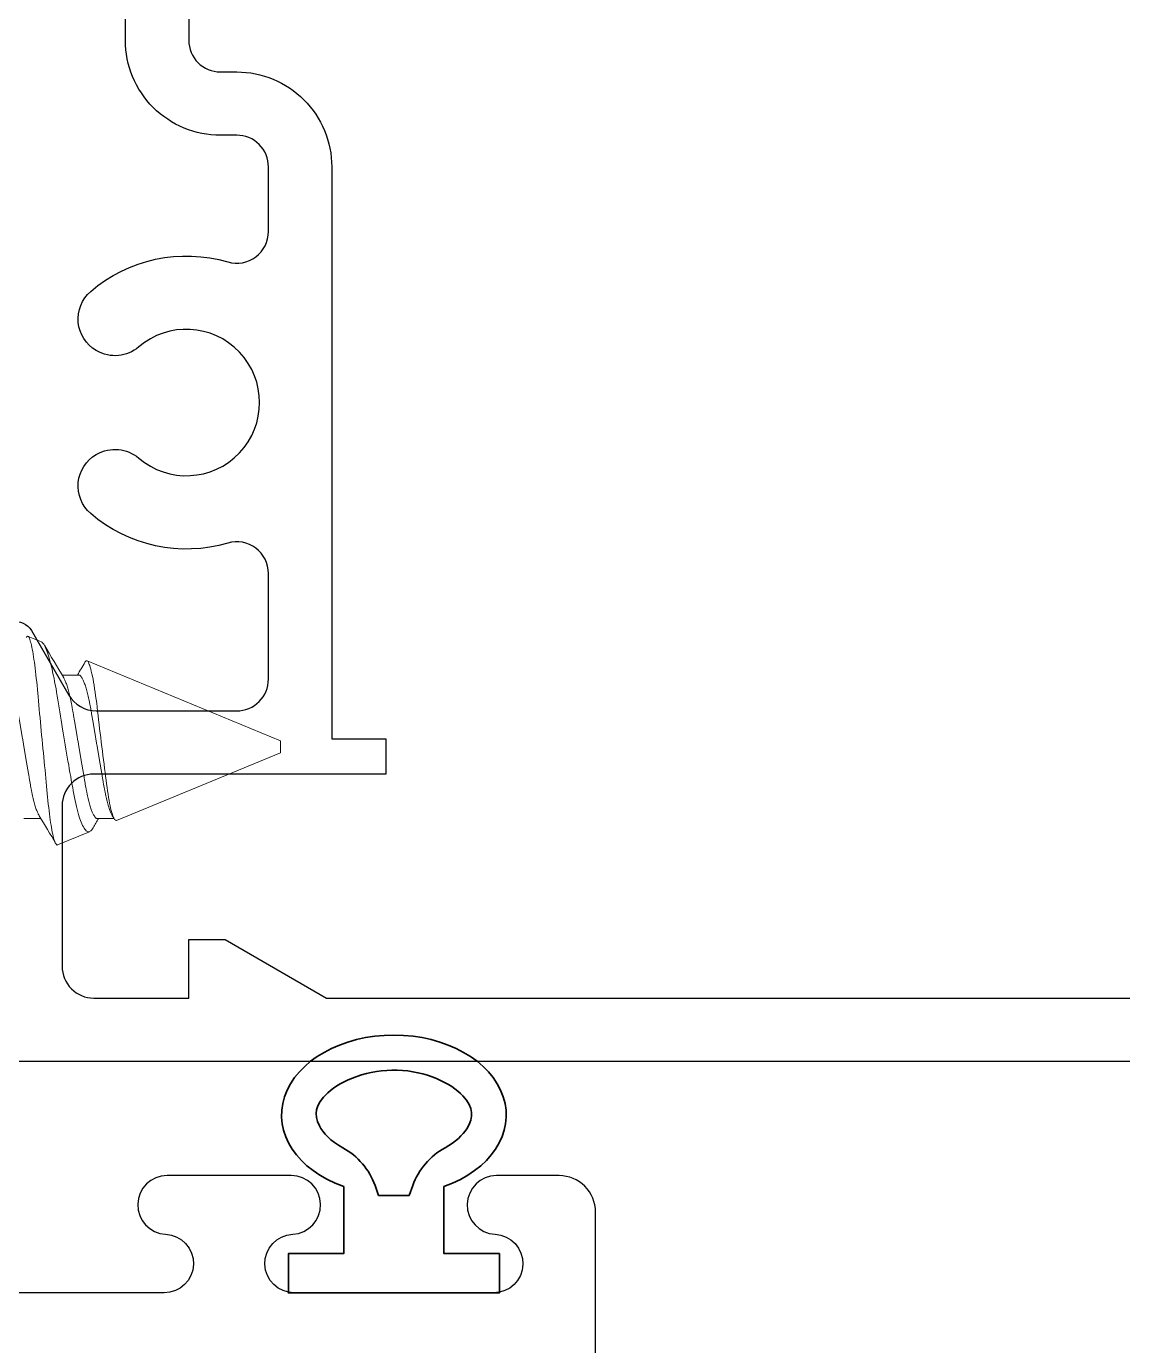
# Model space of a CAD drawing. Extents: x -138 to 168, y -127 to 72.
# Drawn here: x 11.959 to 12.895, y 54.007 to 55.132 of the extents above; entities that cross this region are included whole.
import ezdxf

# ---------------------------------------------------------------- set-up
doc = ezdxf.new("R2010")
doc.units = 0
doc.header["$MEASUREMENT"] = 0
doc.layers.get('0').update_dxf_attribs({"linetype": 'CONTINUOUS'})
for name, color, linetype in [('Ballons', 7, 'CONTINUOUS'), ('FRAME', 1, 'CONTINUOUS'), ('TEXT', 7, 'CONTINUOUS')]:
    doc.layers.add(name, color=color, linetype=linetype)
doc.layers.add('PROFILE NUMBER', color=150, linetype='CONTINUOUS', lineweight=35)

# ---------------------------------------------------------------- blocks, each defined once
blk = doc.blocks.new('2000 Block Head')
for points in [[(-0.0045, 1.338), (-0.166, 1.338, 0.414214), (-0.193, 1.311), (-0.193, 1.297, -0.414214), (-0.274, 1.216), (-0.762, 1.216), (-0.762, 1.17), (-0.792, 1.17), (-0.792, 1.419, 0.414214), (-0.819, 1.446), (-0.956, 1.446, 0.414214), (-0.983, 1.419), (-0.983, 1.338), (-0.933, 1.338), (-0.933, 1.307), (-0.983, 1.2204), (-0.983, 0.3375, -0.414214)], [(-0.677, 1.5, -0.767327), (-0.6695, 1.472), (-0.7245, 1.4403, 0.267949), (-0.738, 1.4169), (-0.738, 1.297, 0.414214), (-0.711, 1.27), (-0.6208, 1.27, 0.500943), (-0.5949, 1.3046, -0.254791), (-0.5697, 1.4216, -0.516447), (-0.5194, 1.4169), (-0.5191, 1.4164, -0.318358), (-0.5224, 1.3807, 2.17601), (-0.4276, 1.3807, -0.318358), (-0.4309, 1.4164), (-0.4306, 1.4169, -0.516447), (-0.3803, 1.4216, -0.254791), (-0.3551, 1.3046, 0.500943), (-0.3292, 1.27), (-0.274, 1.27, 0.414214), (-0.247, 1.297), (-0.247, 1.311, -0.414214), (-0.166, 1.392), (-0.118, 1.392, 0.414214)]]:
    blk.add_lwpolyline(points, format="xyb")
blk.add_lwpolyline([(-1.037, 0.3375), (-1.037, 1.5)])
blk = doc.blocks.new('no 10 1 in')
at = {"color": 7, "linetype": 'Continuous', "lineweight": 15}
for p, q in [((55.9987, 25.6665), (55.9872, 25.6712)), ((56.2025, 25.582), (56.0376, 25.6503)), ((56.0306, 25.6382), (56.0163, 25.6382)), ((56.2025, 25.577), (56.2025, 25.582)), ((56.0628, 25.5142), (56.2025, 25.572)), ((56.2025, 25.572), (56.2025, 25.577)), ((55.9837, 25.5159), (55.9981, 25.5159)), ((56.0462, 25.5159), (56.0606, 25.5159)), ((56.0124, 25.4933), (56.0397, 25.5046))]:
    blk.add_line(p, q, dxfattribs=at)
at = {"color": 7, "linetype": 'Continuous', "lineweight": 15, "flags": 128}
for points in [[(56.0124, 25.4933), (56.0121, 25.4932), (56.0118, 25.4933), (56.0114, 25.4936), (56.0111, 25.494), (56.0108, 25.4945), (56.0104, 25.4952), (56.0101, 25.4961), (56.0097, 25.4971), (56.0093, 25.4983), (56.009, 25.4995), (56.0086, 25.5009), (56.0083, 25.5025), (56.0079, 25.5042), (56.0076, 25.5061), (56.0072, 25.5081), (56.0069, 25.5102), (56.0065, 25.5124), (56.0062, 25.5147), (56.0059, 25.5171), (56.0055, 25.5197), (56.0052, 25.5224), (56.0049, 25.5252), (56.0045, 25.5281), (56.0042, 25.5311), (56.0039, 25.5341), (56.0036, 25.5372), (56.0033, 25.5403), (56.003, 25.5435), (56.0027, 25.5469), (56.0023, 25.5503), (56.002, 25.5538), (56.0017, 25.5573), (56.0013, 25.5609), (56.001, 25.5645), (56.0006, 25.5681), (56.0003, 25.5718), (55.9999, 25.5756), (55.9996, 25.5794), (55.9992, 25.5832), (55.9988, 25.587), (55.9985, 25.5907), (55.9982, 25.5943), (55.9978, 25.598), (55.9975, 25.6016), (55.9971, 25.6053), (55.9968, 25.6089), (55.9965, 25.6126), (55.9961, 25.6161), (55.9958, 25.6195), (55.9955, 25.6227), (55.9952, 25.626), (55.9949, 25.6292), (55.9946, 25.6323), (55.9943, 25.6354), (55.994, 25.6383), (55.9936, 25.6412), (55.9933, 25.644), (55.9929, 25.6466), (55.9926, 25.6492), (55.9922, 25.6516), (55.9919, 25.6539), (55.9915, 25.6561), (55.9912, 25.6582), (55.9908, 25.6602), (55.9905, 25.6619), (55.9901, 25.6635), (55.9898, 25.665), (55.9894, 25.6663), (55.9891, 25.6675), (55.9888, 25.6686), (55.9884, 25.6694), (55.9881, 25.6701), (55.9878, 25.6707), (55.9875, 25.671), (55.9872, 25.6712), (55.9869, 25.6713), (55.9865, 25.6712), (55.9862, 25.6709), (55.9859, 25.6704), (55.9858, 25.6703)], [(55.9987, 25.6664), (55.9991, 25.6663), (55.9996, 25.6658), (56.0001, 25.6652), (56.0007, 25.6645), (56.0013, 25.6635), (56.0018, 25.6624), (56.0025, 25.661), (56.0031, 25.6595), (56.0036, 25.658), (56.0042, 25.6564), (56.0048, 25.6546), (56.0053, 25.6527), (56.0059, 25.6506), (56.0065, 25.6484), (56.0071, 25.646), (56.0077, 25.6436), (56.0082, 25.641), (56.0088, 25.6384), (56.0094, 25.6357), (56.0099, 25.6328), (56.0105, 25.6298), (56.0111, 25.6267), (56.0116, 25.6235), (56.0122, 25.6202), (56.0127, 25.617), (56.0132, 25.6136), (56.0137, 25.6102), (56.0143, 25.6068), (56.0149, 25.6032), (56.0155, 25.5996), (56.0161, 25.5959), (56.0167, 25.5921), (56.0172, 25.5888), (56.0178, 25.5854), (56.0184, 25.582), (56.0189, 25.5786), (56.0195, 25.5751), (56.0201, 25.5717), (56.0207, 25.5682), (56.0213, 25.5648), (56.0219, 25.5615), (56.0224, 25.5582), (56.023, 25.555), (56.0236, 25.5518), (56.0241, 25.5486), (56.0247, 25.5455), (56.0253, 25.5424), (56.0258, 25.5394), (56.0263, 25.5366), (56.0269, 25.5338), (56.0274, 25.5312), (56.028, 25.5286), (56.0285, 25.5261), (56.0291, 25.5237), (56.0297, 25.5214), (56.0303, 25.5192), (56.0309, 25.5174), (56.0315, 25.5157), (56.032, 25.5141), (56.0326, 25.5126), (56.0332, 25.5112), (56.0338, 25.5099), (56.0344, 25.5087), (56.035, 25.5077), (56.0356, 25.5068), (56.0362, 25.5061), (56.0368, 25.5054), (56.0374, 25.505), (56.038, 25.5047), (56.0386, 25.5045), (56.0392, 25.5045), (56.0397, 25.5046)], [(56.0628, 25.5142), (56.0624, 25.5141), (56.062, 25.5143), (56.0615, 25.5146), (56.061, 25.5151), (56.0606, 25.5159), (56.0601, 25.5169), (56.0596, 25.518), (56.0592, 25.5194), (56.0587, 25.5209), (56.0582, 25.5226), (56.0577, 25.5246), (56.0573, 25.5267), (56.0568, 25.5289), (56.0564, 25.5312), (56.0559, 25.5338), (56.0555, 25.5365), (56.055, 25.5394), (56.0546, 25.5424), (56.0542, 25.5454), (56.0538, 25.5486), (56.0534, 25.5518), (56.053, 25.5552), (56.0525, 25.5586), (56.0521, 25.5622), (56.0516, 25.5658), (56.0511, 25.5695), (56.0507, 25.5733), (56.0502, 25.5771), (56.0497, 25.581), (56.0493, 25.5849), (56.0488, 25.5887), (56.0483, 25.5924), (56.0479, 25.5961), (56.0474, 25.5999), (56.047, 25.6036), (56.0466, 25.6073), (56.0462, 25.6107), (56.0458, 25.6141), (56.0454, 25.6173), (56.0449, 25.6206), (56.0445, 25.6237), (56.044, 25.6266), (56.0436, 25.6295), (56.0431, 25.6322), (56.0427, 25.6347), (56.0422, 25.6372), (56.0417, 25.6394), (56.0412, 25.6415), (56.0408, 25.6433), (56.0403, 25.6449), (56.0399, 25.6464), (56.0395, 25.6473), (56.0392, 25.6482), (56.0388, 25.6489), (56.0385, 25.6494), (56.0381, 25.65), (56.0377, 25.6503), (56.0373, 25.6504), (56.0369, 25.6503), (56.0364, 25.65), (56.036, 25.6494), (56.0358, 25.6491)]]:
    blk.add_lwpolyline(points, dxfattribs=at)
at = {"color": 7, "linetype": 'Continuous', "lineweight": 15}
for centre, radius, start, end in [((59.0527, 27.4548), 3.5383, 210.4084, 210.9357), ((53.5644, 27.1137), 2.8728, 329.0951, 329.348), ((53.1898, 23.8351), 3.2729, 30.4626, 30.9486), ((57.8315, 24.4465), 2.08, 149.0604, 149.3158), ((54.2837, 24.452), 2.071, 30.9034, 30.9876), ((56.0357, 25.5114), 0.00787, 301.1474, 333.9597)]:
    blk.add_arc(centre, radius, start, end, dxfattribs=at)
for points, knots in [([(55.9681, 25.6382), (55.9683, 25.6382), (55.9686, 25.6382), (55.9691, 25.6379), (55.9696, 25.6375), (55.9702, 25.6368), (55.9707, 25.636), (55.9713, 25.635), (55.9718, 25.6338), (55.9724, 25.6324), (55.973, 25.6308), (55.9737, 25.629), (55.9743, 25.627), (55.9749, 25.6249), (55.9755, 25.6226), (55.976, 25.6202), (55.9766, 25.6177), (55.9771, 25.6151), (55.9777, 25.6125), (55.9782, 25.6098), (55.9786, 25.607), (55.9791, 25.6041), (55.9796, 25.6011), (55.9802, 25.598), (55.9807, 25.5947), (55.9813, 25.5913), (55.9819, 25.5878), (55.9825, 25.5842), (55.9831, 25.5806), (55.9837, 25.5771), (55.9843, 25.5736), (55.9849, 25.5702), (55.9855, 25.5668), (55.986, 25.5634), (55.9866, 25.5602), (55.9872, 25.557), (55.9877, 25.5538), (55.9882, 25.5508), (55.9887, 25.5478), (55.9892, 25.5448), (55.9897, 25.542), (55.9903, 25.5392), (55.9908, 25.5365), (55.9914, 25.534), (55.992, 25.5316), (55.9925, 25.5294), (55.9931, 25.5273), (55.9937, 25.5254), (55.9943, 25.5236), (55.9949, 25.522), (55.9955, 25.5206), (55.996, 25.5194), (55.9964, 25.5186), (55.9967, 25.5183), (55.9967, 25.5182)], [0, 0, 0, 0, 0.018425, 0.037098, 0.055995, 0.075092, 0.094361, 0.113774, 0.1333, 0.152908, 0.173502, 0.194114, 0.214705, 0.235237, 0.255675, 0.275982, 0.295213, 0.314265, 0.333111, 0.351727, 0.370105, 0.388591, 0.407319, 0.426267, 0.446323, 0.466559, 0.486941, 0.507436, 0.528005, 0.548612, 0.568283, 0.587921, 0.607494, 0.626969, 0.646317, 0.665508, 0.684513, 0.703307, 0.722741, 0.74198, 0.761439, 0.781155, 0.801099, 0.821241, 0.840622, 0.860124, 0.879715, 0.899364, 0.919038, 0.938704, 0.95833, 0.977882, 0.998253, 1, 1, 1, 1]), ([(56.0177, 25.6358), (56.0178, 25.6356), (56.0182, 25.635), (56.0187, 25.6338), (56.0193, 25.6324), (56.0199, 25.6308), (56.0205, 25.629), (56.0211, 25.627), (56.0217, 25.6249), (56.0223, 25.6226), (56.0229, 25.6202), (56.0235, 25.6177), (56.024, 25.6151), (56.0245, 25.6125), (56.025, 25.6098), (56.0255, 25.607), (56.026, 25.6041), (56.0265, 25.6011), (56.027, 25.598), (56.0276, 25.5947), (56.0282, 25.5913), (56.0288, 25.5878), (56.0294, 25.5842), (56.03, 25.5806), (56.0306, 25.5771), (56.0312, 25.5736), (56.0318, 25.5702), (56.0324, 25.5668), (56.0329, 25.5634), (56.0335, 25.5602), (56.034, 25.557), (56.0346, 25.5538), (56.0351, 25.5508), (56.0356, 25.5478), (56.0361, 25.5448), (56.0366, 25.542), (56.0371, 25.5392), (56.0377, 25.5365), (56.0383, 25.534), (56.0388, 25.5316), (56.0394, 25.5294), (56.04, 25.5273), (56.0406, 25.5254), (56.0412, 25.5236), (56.0417, 25.522), (56.0423, 25.5206), (56.0429, 25.5194), (56.0435, 25.5183), (56.0441, 25.5174), (56.0446, 25.5167), (56.0452, 25.5162), (56.0457, 25.5159), (56.0461, 25.5159), (56.0462, 25.5159)], [0, 0, 0, 0, 0.016551, 0.036076, 0.055684, 0.076279, 0.09689, 0.117481, 0.138014, 0.158452, 0.178759, 0.19799, 0.217041, 0.235888, 0.254503, 0.272882, 0.291368, 0.310096, 0.329043, 0.349099, 0.369335, 0.389718, 0.410212, 0.430781, 0.451388, 0.471059, 0.490697, 0.51027, 0.529746, 0.549094, 0.568285, 0.58729, 0.606083, 0.625518, 0.644756, 0.664216, 0.683932, 0.703876, 0.724018, 0.743399, 0.7629, 0.782492, 0.802141, 0.821815, 0.841481, 0.861106, 0.880659, 0.90103, 0.921251, 0.941289, 0.961112, 0.980691, 1, 1, 1, 1]), ([(56.0306, 25.6382), (56.0308, 25.6382), (56.0311, 25.6382), (56.0316, 25.6379), (56.0321, 25.6375), (56.0327, 25.6368), (56.0332, 25.636), (56.0338, 25.635), (56.0343, 25.6338), (56.0349, 25.6324), (56.0355, 25.6308), (56.0362, 25.629), (56.0368, 25.627), (56.0374, 25.6249), (56.038, 25.6226), (56.0385, 25.6202), (56.0391, 25.6177), (56.0396, 25.6151), (56.0402, 25.6125), (56.0407, 25.6098), (56.0411, 25.607), (56.0416, 25.6041), (56.0421, 25.6011), (56.0427, 25.598), (56.0432, 25.5947), (56.0438, 25.5913), (56.0444, 25.5878), (56.045, 25.5842), (56.0456, 25.5806), (56.0462, 25.5771), (56.0468, 25.5736), (56.0474, 25.5702), (56.048, 25.5668), (56.0485, 25.5634), (56.0491, 25.5602), (56.0497, 25.557), (56.0502, 25.5538), (56.0507, 25.5508), (56.0512, 25.5478), (56.0517, 25.5448), (56.0522, 25.542), (56.0528, 25.5392), (56.0533, 25.5365), (56.0539, 25.534), (56.0545, 25.5316), (56.055, 25.5294), (56.0556, 25.5273), (56.0562, 25.5254), (56.0568, 25.5236), (56.0574, 25.522), (56.058, 25.5206), (56.0585, 25.5194), (56.0589, 25.5186), (56.0592, 25.5183), (56.0592, 25.5182)], [0, 0, 0, 0, 0.018425, 0.037098, 0.055995, 0.075092, 0.094361, 0.113774, 0.1333, 0.152908, 0.173502, 0.194114, 0.214705, 0.235238, 0.255676, 0.275983, 0.295213, 0.314265, 0.333111, 0.351727, 0.370105, 0.388591, 0.40732, 0.426267, 0.446323, 0.466559, 0.486942, 0.507436, 0.528005, 0.548612, 0.568283, 0.587921, 0.607494, 0.62697, 0.646318, 0.665508, 0.684514, 0.703307, 0.722742, 0.74198, 0.76144, 0.781155, 0.8011, 0.821242, 0.840623, 0.860124, 0.879716, 0.899365, 0.919039, 0.938705, 0.95833, 0.977883, 0.998254, 1, 1, 1, 1])]:
    blk.add_open_spline(points, degree=3, knots=knots, dxfattribs=at)
blk = doc.blocks.new('*U181')
at = {"layer": 'PROFILE NUMBER', "color": 5}
for p, q in [((-0.0161, 0.0916), (-0.013, 0.083)), ((0.013, 0.083), (0.0161, 0.0915)), ((-0.013, 0.083), (0.013, 0.083))]:
    blk.add_line(p, q, dxfattribs=at)
blk.add_lwpolyline([(-0.0427, 0.0907), (-0.0427, 0.0335), (-0.09, 0.0335), (-0.09, 0), (0.09, 0), (0.09, 0.0335), (0.0427, 0.0335), (0.0427, 0.0907)], dxfattribs=at)
for centre, start, end in [((-0.0725, 0.0712), 19.8289, 61.175), ((0.0725, 0.0712), 118.7633, 160.1945)]:
    blk.add_arc(centre, 0.06, start, end, dxfattribs=at)
blk.add_ellipse((0, 0.1517), major_axis=(-0.0958, 0), ratio=0.712114, start_param=2.033109, end_param=7.391692, dxfattribs=at)
blk.add_open_spline([(0.0437, 0.1238), (0.0526, 0.1287), (0.0589, 0.1347), (0.0685, 0.1503), (0.0681, 0.1574), (0.0493, 0.1788), (0.027, 0.1893), (-0.0212, 0.1906), (-0.0451, 0.1815), (-0.0674, 0.16), (-0.0684, 0.1523), (-0.0607, 0.1366), (-0.0538, 0.1294), (-0.0436, 0.1238)], degree=3, knots=[2.2211, 2.2211, 2.2211, 2.2211, 2.727733, 2.727733, 3.7005, 3.7005, 4.673268, 4.673268, 5.646035, 5.646035, 6.618803, 6.618803, 7.203997, 7.203997, 7.203997, 7.203997], dxfattribs=at)
blk = doc.blocks.new('3810_2p25in_Insert_Glass_Stop')
blk.add_lwpolyline([(0, 0.668), (1.839, 0.668, -0.414214), (1.87, 0.637), (1.87, 0.5835, -0.975), (1.82, 0.5823, 0.975), (1.77, 0.581), (1.77, 0.411, 0.975), (1.82, 0.4097, -0.975), (1.87, 0.4085), (1.87, 0.3025, -0.975), (1.82, 0.3013, 0.975), (1.77, 0.3), (1.77, 0.13, 0.975)], format="xyb")

msp = doc.modelspace()

# ---------------------------------------------------------------- block references
at = {"layer": 'Ballons'}
msp.add_blockref('no 10 1 in', (-44.0264, 28.9408), dxfattribs=at)
at = {"layer": 'FRAME', "rotation": 90}
msp.add_blockref('2000 Block Head', (13.4359, 55.2865), dxfattribs=at)
at = {"layer": 'FRAME', "xscale": -1, "rotation": 270.0000000000002}
msp.add_blockref('3810_2p25in_Insert_Glass_Stop', (11.7769, 52.282), dxfattribs=at)
at = {"layer": 'TEXT'}
msp.add_blockref('*U181', (12.2729, 54.052), dxfattribs=at)

doc.saveas('drawing.dxf')
